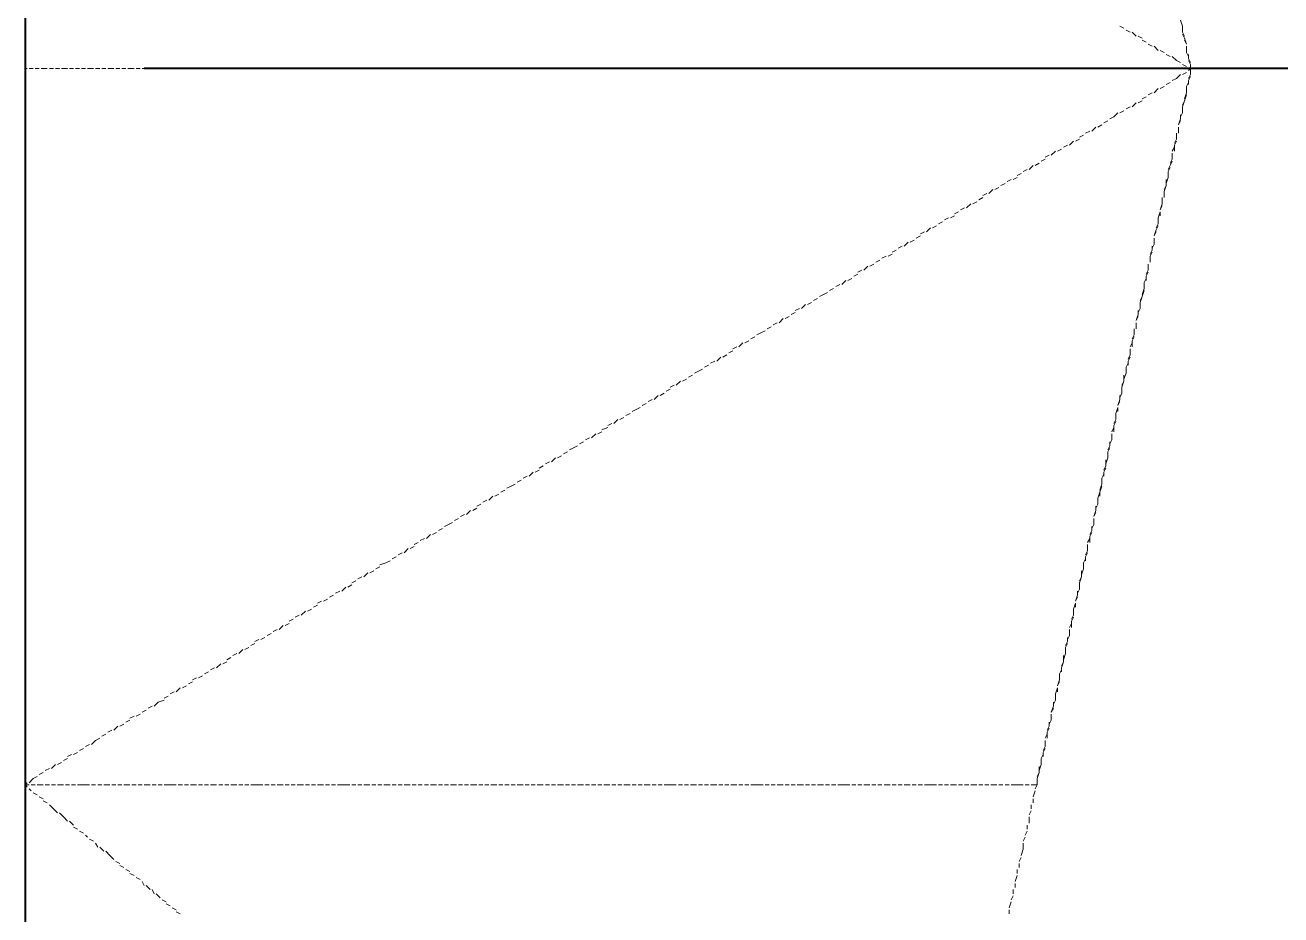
# Model space of a CAD drawing. Extents: x 8 to 21351, y 0 to 420.
# Drawn here: x 15692.59 to 15705.78, y 345.11 to 354.45 of the extents above; entities that cross this region are included whole.
import ezdxf

# ---------------------------------------------------------------- set-up
doc = ezdxf.new("R2010")
doc.units = 0

msp = doc.modelspace()

# ---------------------------------------------------------------- linework, layer by layer
at = {"color": 7, "lineweight": 40}
for p, q in [((15692.594, 397.743), (15692.594, 310.219)), ((15721.338, 353.991), (15693.842, 353.991))]:
    msp.add_line(p, q, dxfattribs=at)
at = {"color": 7, "lineweight": 25}
msp.add_line((15692.594, 357.568), (15692.594, 337.566), dxfattribs=at)
at = {"color": 7, "lineweight": 5}
for p, q in [((15704.743, 354.436), (15704.722, 354.499)), ((15692.594, 354.394), (15692.594, 354.436)), ((15692.594, 354.309), (15692.594, 354.372)), ((15704.087, 354.436), (15704.129, 354.415)), ((15704.151, 354.394), (15704.193, 354.372)), ((15704.214, 354.372), (15704.256, 354.33)), ((15704.743, 354.394), (15704.743, 354.436)), ((15704.743, 354.372), (15704.743, 354.415)), ((15704.764, 354.33), (15704.743, 354.372)), ((15692.594, 354.245), (15692.594, 354.288)), ((15704.278, 354.33), (15704.32, 354.309)), ((15704.32, 354.288), (15704.362, 354.267)), ((15704.383, 354.245), (15704.426, 354.224)), ((15704.764, 354.309), (15704.743, 354.351)), ((15704.786, 354.245), (15704.764, 354.309)), ((15704.786, 354.245), (15704.764, 354.288)), ((15692.594, 354.182), (15692.594, 354.224)), ((15692.594, 354.097), (15692.594, 354.161)), ((15704.447, 354.224), (15704.489, 354.182)), ((15704.51, 354.182), (15704.553, 354.161)), ((15704.574, 354.139), (15704.616, 354.118)), ((15704.637, 354.118), (15704.68, 354.076)), ((15704.786, 354.161), (15704.786, 354.224)), ((15704.786, 354.182), (15704.786, 354.224)), ((15704.807, 354.118), (15704.786, 354.161)), ((15704.807, 354.097), (15704.807, 354.139)), ((15692.594, 354.034), (15692.594, 354.097)), ((15692.594, 353.991), (15692.594, 354.012)), ((15692.615, 353.991), (15692.594, 353.991)), ((15692.594, 353.991), (15692.594, 353.949)), ((15692.678, 353.991), (15692.636, 353.991)), ((15692.742, 353.991), (15692.699, 353.991)), ((15692.826, 353.991), (15692.763, 353.991)), ((15692.89, 353.991), (15692.848, 353.991)), ((15692.953, 353.991), (15692.911, 353.991)), ((15693.038, 353.991), (15692.975, 353.991)), ((15693.102, 353.991), (15693.059, 353.991)), ((15693.165, 353.991), (15693.123, 353.991)), ((15693.229, 353.991), (15693.186, 353.991)), ((15693.313, 353.991), (15693.25, 353.991)), ((15693.377, 353.991), (15693.334, 353.991)), ((15693.44, 353.991), (15693.398, 353.991)), ((15693.525, 353.991), (15693.461, 353.991)), ((15693.588, 353.991), (15693.546, 353.991)), ((15693.652, 353.991), (15693.61, 353.991)), ((15693.737, 353.991), (15693.673, 353.991)), ((15693.8, 353.991), (15693.758, 353.991)), ((15693.864, 353.991), (15693.821, 353.991)), ((15693.948, 353.991), (15693.885, 353.991)), ((15694.012, 353.991), (15693.948, 353.991)), ((15694.075, 353.991), (15694.033, 353.991)), ((15694.139, 353.991), (15694.096, 353.991)), ((15694.223, 353.991), (15694.16, 353.991)), ((15694.287, 353.991), (15694.245, 353.991)), ((15694.35, 353.991), (15694.308, 353.991)), ((15694.435, 353.991), (15694.372, 353.991)), ((15694.499, 353.991), (15694.456, 353.991)), ((15694.562, 353.991), (15694.52, 353.991)), ((15694.647, 353.991), (15694.583, 353.991)), ((15694.71, 353.991), (15694.668, 353.991)), ((15694.774, 353.991), (15694.731, 353.991)), ((15694.858, 353.991), (15694.795, 353.991)), ((15694.922, 353.991), (15694.858, 353.991)), ((15694.985, 353.991), (15694.943, 353.991)), ((15695.049, 353.991), (15695.007, 353.991)), ((15695.134, 353.991), (15695.07, 353.991)), ((15695.197, 353.991), (15695.155, 353.991)), ((15695.261, 353.991), (15695.218, 353.991)), ((15695.345, 353.991), (15695.282, 353.991)), ((15695.409, 353.991), (15695.366, 353.991)), ((15695.472, 353.991), (15695.43, 353.991)), ((15695.557, 353.991), (15695.493, 353.991)), ((15695.62, 353.991), (15695.578, 353.991)), ((15695.684, 353.991), (15695.642, 353.991)), ((15695.769, 353.991), (15695.705, 353.991)), ((15695.832, 353.991), (15695.769, 353.991)), ((15695.896, 353.991), (15695.853, 353.991)), ((15695.959, 353.991), (15695.917, 353.991)), ((15696.044, 353.991), (15695.98, 353.991)), ((15696.107, 353.991), (15696.065, 353.991)), ((15696.171, 353.991), (15696.128, 353.991)), ((15696.255, 353.991), (15696.192, 353.991)), ((15696.319, 353.991), (15696.277, 353.991)), ((15696.382, 353.991), (15696.34, 353.991)), ((15696.467, 353.991), (15696.404, 353.991)), ((15696.531, 353.991), (15696.488, 353.991)), ((15696.594, 353.991), (15696.552, 353.991)), ((15696.679, 353.991), (15696.615, 353.991)), ((15696.742, 353.991), (15696.679, 353.991)), ((15696.806, 353.991), (15696.763, 353.991)), ((15696.869, 353.991), (15696.827, 353.991)), ((15696.954, 353.991), (15696.89, 353.991)), ((15697.017, 353.991), (15696.975, 353.991)), ((15697.081, 353.991), (15697.039, 353.991)), ((15697.166, 353.991), (15697.102, 353.991)), ((15697.229, 353.991), (15697.187, 353.991)), ((15697.293, 353.991), (15697.25, 353.991)), ((15697.377, 353.991), (15697.314, 353.991)), ((15697.441, 353.991), (15697.398, 353.991)), ((15697.504, 353.991), (15697.462, 353.991)), ((15697.589, 353.991), (15697.525, 353.991)), ((15697.652, 353.991), (15697.589, 353.991)), ((15697.716, 353.991), (15697.674, 353.991)), ((15697.779, 353.991), (15697.737, 353.991)), ((15697.864, 353.991), (15697.801, 353.991)), ((15697.928, 353.991), (15697.885, 353.991)), ((15697.991, 353.991), (15697.949, 353.991)), ((15698.076, 353.991), (15698.012, 353.991)), ((15698.139, 353.991), (15698.097, 353.991)), ((15698.203, 353.991), (15698.16, 353.991)), ((15698.287, 353.991), (15698.224, 353.991)), ((15698.351, 353.991), (15698.309, 353.991)), ((15698.414, 353.991), (15698.372, 353.991)), ((15698.499, 353.991), (15698.436, 353.991)), ((15698.563, 353.991), (15698.499, 353.991)), ((15698.626, 353.991), (15698.584, 353.991)), ((15698.69, 353.991), (15698.647, 353.991)), ((15698.774, 353.991), (15698.711, 353.991)), ((15698.838, 353.991), (15698.795, 353.991)), ((15698.901, 353.991), (15698.859, 353.991)), ((15698.986, 353.991), (15698.922, 353.991)), ((15699.049, 353.991), (15699.007, 353.991)), ((15699.113, 353.991), (15699.071, 353.991)), ((15699.198, 353.991), (15699.134, 353.991)), ((15699.261, 353.991), (15699.219, 353.991)), ((15699.325, 353.991), (15699.282, 353.991)), ((15699.409, 353.991), (15699.346, 353.991)), ((15699.473, 353.991), (15699.409, 353.991)), ((15699.536, 353.991), (15699.494, 353.991)), ((15699.6, 353.991), (15699.557, 353.991)), ((15699.684, 353.991), (15699.621, 353.991)), ((15699.748, 353.991), (15699.706, 353.991)), ((15699.811, 353.991), (15699.769, 353.991)), ((15699.896, 353.991), (15699.833, 353.991)), ((15699.96, 353.991), (15699.917, 353.991)), ((15700.023, 353.991), (15699.981, 353.991)), ((15700.108, 353.991), (15700.044, 353.991)), ((15700.171, 353.991), (15700.129, 353.991)), ((15700.235, 353.991), (15700.192, 353.991)), ((15700.298, 353.991), (15700.256, 353.991)), ((15700.383, 353.991), (15700.319, 353.991)), ((15700.446, 353.991), (15700.404, 353.991)), ((15700.51, 353.991), (15700.468, 353.991)), ((15700.595, 353.991), (15700.531, 353.991)), ((15700.658, 353.991), (15700.616, 353.991)), ((15700.722, 353.991), (15700.679, 353.991)), ((15700.806, 353.991), (15700.743, 353.991)), ((15700.87, 353.991), (15700.827, 353.991)), ((15700.933, 353.991), (15700.891, 353.991)), ((15701.018, 353.991), (15700.954, 353.991)), ((15701.081, 353.991), (15701.039, 353.991)), ((15701.145, 353.991), (15701.103, 353.991)), ((15701.208, 353.991), (15701.166, 353.991)), ((15701.293, 353.991), (15701.23, 353.991)), ((15701.357, 353.991), (15701.314, 353.991)), ((15701.42, 353.991), (15701.378, 353.991)), ((15701.505, 353.991), (15701.441, 353.991)), ((15701.568, 353.991), (15701.526, 353.991)), ((15701.632, 353.991), (15701.589, 353.991)), ((15701.716, 353.991), (15701.653, 353.991)), ((15701.78, 353.991), (15701.738, 353.991)), ((15701.843, 353.991), (15701.801, 353.991)), ((15701.928, 353.991), (15701.865, 353.991)), ((15701.992, 353.991), (15701.949, 353.991)), ((15702.055, 353.991), (15702.013, 353.991)), ((15702.119, 353.991), (15702.076, 353.991)), ((15702.203, 353.991), (15702.14, 353.991)), ((15702.267, 353.991), (15702.224, 353.991)), ((15702.33, 353.991), (15702.288, 353.991)), ((15702.415, 353.991), (15702.351, 353.991)), ((15702.478, 353.991), (15702.436, 353.991)), ((15702.542, 353.991), (15702.5, 353.991)), ((15702.627, 353.991), (15702.563, 353.991)), ((15702.69, 353.991), (15702.648, 353.991)), ((15702.754, 353.991), (15702.711, 353.991)), ((15702.838, 353.991), (15702.775, 353.991)), ((15702.902, 353.991), (15702.838, 353.991)), ((15702.965, 353.991), (15702.923, 353.991)), ((15703.029, 353.991), (15702.986, 353.991)), ((15703.113, 353.991), (15703.05, 353.991)), ((15703.177, 353.991), (15703.135, 353.991)), ((15703.24, 353.991), (15703.198, 353.991)), ((15703.325, 353.991), (15703.262, 353.991)), ((15703.389, 353.991), (15703.346, 353.991)), ((15703.452, 353.991), (15703.41, 353.991)), ((15703.537, 353.991), (15703.473, 353.991)), ((15703.6, 353.991), (15703.558, 353.991)), ((15703.664, 353.991), (15703.621, 353.991)), ((15703.748, 353.991), (15703.685, 353.991)), ((15703.812, 353.991), (15703.748, 353.991)), ((15703.875, 353.991), (15703.833, 353.991)), ((15703.939, 353.991), (15703.897, 353.991)), ((15704.024, 353.991), (15703.96, 353.991)), ((15704.087, 353.991), (15704.045, 353.991)), ((15704.151, 353.991), (15704.108, 353.991)), ((15704.235, 353.991), (15704.172, 353.991)), ((15704.299, 353.991), (15704.256, 353.991)), ((15704.362, 353.991), (15704.32, 353.991)), ((15704.447, 353.991), (15704.383, 353.991)), ((15704.51, 353.991), (15704.468, 353.991)), ((15704.574, 353.991), (15704.532, 353.991)), ((15704.659, 353.991), (15704.595, 353.991)), ((15704.722, 353.991), (15704.659, 353.991)), ((15704.68, 354.076), (15704.722, 354.055)), ((15704.743, 354.034), (15704.786, 354.012)), ((15704.786, 353.991), (15704.743, 353.991)), ((15704.828, 354.055), (15704.807, 354.097)), ((15704.828, 354.034), (15704.807, 354.076)), ((15704.807, 353.97), (15704.828, 353.991)), ((15704.807, 353.991), (15704.828, 353.991)), ((15704.828, 353.991), (15704.807, 353.991)), ((15704.828, 353.991), (15704.828, 354.034)), ((15704.828, 353.991), (15704.828, 354.012)), ((15704.828, 353.928), (15704.828, 353.991)), ((15704.828, 353.991), (15704.828, 353.949)), ((15692.594, 353.928), (15692.594, 353.885)), ((15692.594, 353.864), (15692.594, 353.801)), ((15704.574, 353.822), (15704.616, 353.843)), ((15704.637, 353.864), (15704.68, 353.885)), ((15704.68, 353.885), (15704.722, 353.928)), ((15704.743, 353.928), (15704.786, 353.949)), ((15704.786, 353.801), (15704.807, 353.843)), ((15704.807, 353.885), (15704.828, 353.928)), ((15704.807, 353.864), (15704.828, 353.907)), ((15704.807, 353.864), (15704.807, 353.822)), ((15692.594, 353.78), (15692.594, 353.737)), ((15692.594, 353.716), (15692.594, 353.674)), ((15704.383, 353.716), (15704.426, 353.737)), ((15704.447, 353.737), (15704.489, 353.78)), ((15704.51, 353.78), (15704.553, 353.801)), ((15704.786, 353.737), (15704.764, 353.674)), ((15704.764, 353.653), (15704.786, 353.716)), ((15704.786, 353.801), (15704.786, 353.737)), ((15704.786, 353.737), (15704.786, 353.78)), ((15692.594, 353.653), (15692.594, 353.589)), ((15704.151, 353.568), (15704.193, 353.589)), ((15704.214, 353.589), (15704.256, 353.632)), ((15704.278, 353.632), (15704.32, 353.653)), ((15704.32, 353.674), (15704.362, 353.695)), ((15704.743, 353.589), (15704.764, 353.653)), ((15704.764, 353.653), (15704.743, 353.61)), ((15704.743, 353.589), (15704.743, 353.547)), ((15692.594, 353.568), (15692.594, 353.526)), ((15692.594, 353.505), (15692.594, 353.462)), ((15703.981, 353.462), (15704.024, 353.483)), ((15704.024, 353.483), (15704.066, 353.526)), ((15704.087, 353.526), (15704.129, 353.547)), ((15704.722, 353.462), (15704.701, 353.399)), ((15704.743, 353.526), (15704.722, 353.483)), ((15704.722, 353.462), (15704.722, 353.505)), ((15704.743, 353.526), (15704.743, 353.568)), ((15692.594, 353.441), (15692.594, 353.377)), ((15692.594, 353.356), (15692.594, 353.314)), ((15703.727, 353.314), (15703.77, 353.335)), ((15703.791, 353.335), (15703.833, 353.377)), ((15703.854, 353.377), (15703.897, 353.399)), ((15703.918, 353.42), (15703.96, 353.441)), ((15704.68, 353.314), (15704.68, 353.272)), ((15704.701, 353.399), (15704.722, 353.441)), ((15704.701, 353.314), (15704.701, 353.377)), ((15704.701, 353.377), (15704.701, 353.335)), ((15692.594, 353.293), (15692.594, 353.25)), ((15692.594, 353.229), (15692.594, 353.187)), ((15703.494, 353.166), (15703.537, 353.187)), ((15703.558, 353.187), (15703.6, 353.229)), ((15703.621, 353.229), (15703.664, 353.25)), ((15703.664, 353.272), (15703.706, 353.293)), ((15704.68, 353.25), (15704.659, 353.208)), ((15704.659, 353.187), (15704.68, 353.229)), ((15704.659, 353.187), (15704.659, 353.123)), ((15704.68, 353.25), (15704.68, 353.293)), ((15692.594, 353.166), (15692.594, 353.102)), ((15692.594, 353.081), (15692.594, 353.039)), ((15703.304, 353.06), (15703.346, 353.081)), ((15703.367, 353.081), (15703.41, 353.123)), ((15703.431, 353.123), (15703.473, 353.145)), ((15704.637, 353.123), (15704.659, 353.166)), ((15704.637, 353.039), (15704.637, 353.102)), ((15704.637, 353.102), (15704.637, 353.06)), ((15692.594, 353.018), (15692.594, 352.975)), ((15692.594, 352.954), (15692.594, 352.891)), ((15703.071, 352.912), (15703.113, 352.933)), ((15703.135, 352.933), (15703.177, 352.975)), ((15703.198, 352.975), (15703.24, 352.997)), ((15703.262, 353.018), (15703.304, 353.039)), ((15704.616, 352.975), (15704.595, 352.933)), ((15704.595, 352.912), (15704.616, 352.954)), ((15704.637, 353.039), (15704.616, 352.997)), ((15704.616, 352.975), (15704.637, 353.018)), ((15692.594, 352.87), (15692.594, 352.827)), ((15692.594, 352.806), (15692.594, 352.764)), ((15702.838, 352.764), (15702.881, 352.785)), ((15702.902, 352.806), (15702.944, 352.827)), ((15702.965, 352.827), (15703.008, 352.848)), ((15703.008, 352.87), (15703.05, 352.891)), ((15704.595, 352.848), (15704.574, 352.785)), ((15704.574, 352.764), (15704.574, 352.827)), ((15704.595, 352.912), (15704.595, 352.848)), ((15704.595, 352.848), (15704.595, 352.891)), ((15692.594, 352.742), (15692.594, 352.679)), ((15692.594, 352.658), (15692.594, 352.615)), ((15702.648, 352.658), (15702.69, 352.679)), ((15702.711, 352.679), (15702.754, 352.721)), ((15702.775, 352.721), (15702.817, 352.742)), ((15704.553, 352.7), (15704.574, 352.764)), ((15704.574, 352.764), (15704.553, 352.721)), ((15704.553, 352.7), (15704.553, 352.658)), ((15704.553, 352.637), (15704.553, 352.679)), ((15692.594, 352.594), (15692.594, 352.552)), ((15692.594, 352.531), (15692.594, 352.467)), ((15702.415, 352.51), (15702.457, 352.531)), ((15702.478, 352.531), (15702.521, 352.573)), ((15702.542, 352.573), (15702.584, 352.594)), ((15702.605, 352.615), (15702.648, 352.637)), ((15704.532, 352.573), (15704.51, 352.51)), ((15704.51, 352.51), (15704.532, 352.552)), ((15704.532, 352.637), (15704.532, 352.594)), ((15704.532, 352.573), (15704.532, 352.615)), ((15692.594, 352.446), (15692.594, 352.404)), ((15702.246, 352.404), (15702.288, 352.425)), ((15702.309, 352.425), (15702.351, 352.446)), ((15702.351, 352.467), (15702.394, 352.488)), ((15704.489, 352.425), (15704.51, 352.488)), ((15704.489, 352.425), (15704.489, 352.383)), ((15704.489, 352.361), (15704.489, 352.404)), ((15704.51, 352.488), (15704.51, 352.446)), ((15692.594, 352.383), (15692.594, 352.34)), ((15692.594, 352.319), (15692.594, 352.277)), ((15701.992, 352.256), (15702.034, 352.277)), ((15702.055, 352.277), (15702.097, 352.319)), ((15702.119, 352.319), (15702.161, 352.34)), ((15702.182, 352.361), (15702.224, 352.383)), ((15704.468, 352.298), (15704.447, 352.235)), ((15704.447, 352.235), (15704.468, 352.277)), ((15704.489, 352.361), (15704.468, 352.319)), ((15704.468, 352.298), (15704.489, 352.34)), ((15692.594, 352.256), (15692.594, 352.192)), ((15692.594, 352.171), (15692.594, 352.129)), ((15701.759, 352.108), (15701.801, 352.129)), ((15701.822, 352.129), (15701.865, 352.171)), ((15701.886, 352.171), (15701.928, 352.192)), ((15701.949, 352.213), (15701.992, 352.235)), ((15704.447, 352.15), (15704.426, 352.108)), ((15704.426, 352.086), (15704.426, 352.129)), ((15704.447, 352.15), (15704.447, 352.213)), ((15704.447, 352.213), (15704.447, 352.171)), ((15692.594, 352.108), (15692.594, 352.065)), ((15692.594, 352.044), (15692.594, 351.98)), ((15701.589, 352.002), (15701.632, 352.023)), ((15701.653, 352.023), (15701.695, 352.044)), ((15701.695, 352.065), (15701.738, 352.086)), ((15704.426, 352.086), (15704.405, 352.044)), ((15704.405, 352.023), (15704.426, 352.065)), ((15704.405, 352.023), (15704.405, 351.959)), ((15704.405, 351.959), (15704.405, 352.002)), ((15692.594, 351.959), (15692.594, 351.917)), ((15692.594, 351.896), (15692.594, 351.853)), ((15701.335, 351.853), (15701.378, 351.875)), ((15701.399, 351.875), (15701.441, 351.917)), ((15701.462, 351.917), (15701.505, 351.938)), ((15701.526, 351.959), (15701.568, 351.98)), ((15704.383, 351.875), (15704.362, 351.832)), ((15704.383, 351.875), (15704.383, 351.938)), ((15704.383, 351.938), (15704.383, 351.896)), ((15692.594, 351.832), (15692.594, 351.769)), ((15692.594, 351.748), (15692.594, 351.705)), ((15701.166, 351.726), (15701.208, 351.769)), ((15701.23, 351.769), (15701.272, 351.79)), ((15701.293, 351.811), (15701.335, 351.832)), ((15704.341, 351.748), (15704.362, 351.79)), ((15704.341, 351.748), (15704.341, 351.684)), ((15704.362, 351.811), (15704.383, 351.853)), ((15704.362, 351.811), (15704.362, 351.769)), ((15692.594, 351.684), (15692.594, 351.642)), ((15692.594, 351.621), (15692.594, 351.557)), ((15700.933, 351.599), (15700.976, 351.621)), ((15700.976, 351.621), (15701.018, 351.642)), ((15701.039, 351.663), (15701.081, 351.684)), ((15701.103, 351.705), (15701.145, 351.726)), ((15704.299, 351.536), (15704.32, 351.599)), ((15704.32, 351.599), (15704.299, 351.557)), ((15704.341, 351.684), (15704.32, 351.621)), ((15704.32, 351.599), (15704.341, 351.663)), ((15704.341, 351.684), (15704.341, 351.726)), ((15692.594, 351.536), (15692.594, 351.494)), ((15692.594, 351.473), (15692.594, 351.43)), ((15700.679, 351.451), (15700.722, 351.473)), ((15700.743, 351.473), (15700.785, 351.515)), ((15700.806, 351.515), (15700.849, 351.536)), ((15700.87, 351.557), (15700.912, 351.578)), ((15704.299, 351.473), (15704.278, 351.43)), ((15704.299, 351.536), (15704.299, 351.494)), ((15704.299, 351.473), (15704.299, 351.515)), ((15692.594, 351.409), (15692.594, 351.367)), ((15692.594, 351.346), (15692.594, 351.282)), ((15700.51, 351.324), (15700.552, 351.367)), ((15700.573, 351.367), (15700.616, 351.388)), ((15700.637, 351.409), (15700.679, 351.43)), ((15704.278, 351.409), (15704.256, 351.346)), ((15704.256, 351.346), (15704.278, 351.388)), ((15704.278, 351.409), (15704.278, 351.451)), ((15692.594, 351.261), (15692.594, 351.218)), ((15700.277, 351.197), (15700.319, 351.218)), ((15700.319, 351.218), (15700.362, 351.24)), ((15700.383, 351.261), (15700.425, 351.282)), ((15700.446, 351.303), (15700.489, 351.324)), ((15704.235, 351.261), (15704.235, 351.218)), ((15704.235, 351.197), (15704.235, 351.24)), ((15704.256, 351.261), (15704.256, 351.324)), ((15704.256, 351.324), (15704.256, 351.282)), ((15692.594, 351.197), (15692.594, 351.155)), ((15692.594, 351.134), (15692.594, 351.07)), ((15700.023, 351.049), (15700.065, 351.07)), ((15700.087, 351.07), (15700.129, 351.113)), ((15700.15, 351.113), (15700.192, 351.134)), ((15700.214, 351.155), (15700.256, 351.176)), ((15704.193, 351.07), (15704.214, 351.113)), ((15704.235, 351.197), (15704.214, 351.155)), ((15704.214, 351.134), (15704.235, 351.176)), ((15704.214, 351.134), (15704.214, 351.07)), ((15692.594, 351.049), (15692.594, 351.007)), ((15692.594, 350.986), (15692.594, 350.943)), ((15699.854, 350.922), (15699.896, 350.964)), ((15699.917, 350.964), (15699.96, 350.986)), ((15699.981, 351.007), (15700.023, 351.028)), ((15704.193, 350.986), (15704.172, 350.943)), ((15704.172, 350.922), (15704.193, 350.964)), ((15704.193, 350.986), (15704.193, 351.049)), ((15704.193, 351.049), (15704.193, 351.007)), ((15692.594, 350.922), (15692.594, 350.859)), ((15692.594, 350.837), (15692.594, 350.795)), ((15699.621, 350.795), (15699.663, 350.816)), ((15699.663, 350.816), (15699.706, 350.837)), ((15699.727, 350.859), (15699.769, 350.88)), ((15699.79, 350.901), (15699.833, 350.922)), ((15704.151, 350.859), (15704.172, 350.901)), ((15704.151, 350.859), (15704.151, 350.795)), ((15704.151, 350.795), (15704.151, 350.837)), ((15704.172, 350.922), (15704.172, 350.88)), ((15692.594, 350.774), (15692.594, 350.732)), ((15692.594, 350.711), (15692.594, 350.647)), ((15699.43, 350.668), (15699.473, 350.711)), ((15699.494, 350.711), (15699.536, 350.732)), ((15699.557, 350.753), (15699.6, 350.774)), ((15704.108, 350.647), (15704.129, 350.711)), ((15704.129, 350.711), (15704.108, 350.668)), ((15704.151, 350.795), (15704.129, 350.732)), ((15704.129, 350.711), (15704.129, 350.774)), ((15692.594, 350.626), (15692.594, 350.584)), ((15692.594, 350.562), (15692.594, 350.52)), ((15699.198, 350.52), (15699.24, 350.562)), ((15699.261, 350.562), (15699.303, 350.584)), ((15699.325, 350.605), (15699.367, 350.626)), ((15699.367, 350.647), (15699.409, 350.668)), ((15704.108, 350.584), (15704.087, 350.541)), ((15704.087, 350.52), (15704.087, 350.562)), ((15704.108, 350.647), (15704.108, 350.605)), ((15704.108, 350.584), (15704.108, 350.626)), ((15692.594, 350.499), (15692.594, 350.456)), ((15692.594, 350.435), (15692.594, 350.372)), ((15698.965, 350.393), (15699.007, 350.414)), ((15699.007, 350.414), (15699.049, 350.435)), ((15699.071, 350.456), (15699.113, 350.478)), ((15699.134, 350.499), (15699.176, 350.52)), ((15704.045, 350.372), (15704.066, 350.435)), ((15704.087, 350.52), (15704.066, 350.456)), ((15704.066, 350.456), (15704.087, 350.499)), ((15704.066, 350.435), (15704.066, 350.393)), ((15692.594, 350.351), (15692.594, 350.308)), ((15692.594, 350.287), (15692.594, 350.245)), ((15698.774, 350.266), (15698.817, 350.308)), ((15698.838, 350.308), (15698.88, 350.329)), ((15698.901, 350.351), (15698.944, 350.372)), ((15704.045, 350.308), (15704.024, 350.266)), ((15704.024, 350.245), (15704.045, 350.287)), ((15704.045, 350.372), (15704.045, 350.329)), ((15704.045, 350.308), (15704.045, 350.351)), ((15692.594, 350.224), (15692.594, 350.16)), ((15698.541, 350.118), (15698.584, 350.16)), ((15698.605, 350.16), (15698.647, 350.181)), ((15698.647, 350.202), (15698.711, 350.224)), ((15698.711, 350.245), (15698.753, 350.266)), ((15704.002, 350.181), (15704.024, 350.224)), ((15704.002, 350.097), (15704.002, 350.16)), ((15704.002, 350.16), (15704.002, 350.118)), ((15704.024, 350.245), (15704.024, 350.181)), ((15692.594, 350.139), (15692.594, 350.097)), ((15692.594, 350.075), (15692.594, 350.033)), ((15698.351, 350.012), (15698.393, 350.033)), ((15698.414, 350.054), (15698.457, 350.075)), ((15698.478, 350.097), (15698.52, 350.118)), ((15703.981, 350.033), (15703.96, 349.991)), ((15704.002, 350.097), (15703.981, 350.054)), ((15703.981, 350.033), (15703.981, 350.075)), ((15692.594, 350.012), (15692.594, 349.949)), ((15692.594, 349.927), (15692.594, 349.885)), ((15698.118, 349.864), (15698.16, 349.906)), ((15698.182, 349.906), (15698.224, 349.927)), ((15698.245, 349.949), (15698.287, 349.97)), ((15698.309, 349.991), (15698.351, 350.012)), ((15703.96, 349.906), (15703.939, 349.843)), ((15703.939, 349.822), (15703.939, 349.885)), ((15703.96, 349.97), (15703.981, 350.012)), ((15703.96, 349.97), (15703.96, 349.906)), ((15703.96, 349.906), (15703.96, 349.949)), ((15692.594, 349.864), (15692.594, 349.822)), ((15692.594, 349.8), (15692.594, 349.737)), ((15697.885, 349.716), (15697.928, 349.758)), ((15697.949, 349.758), (15697.991, 349.779)), ((15697.991, 349.8), (15698.033, 349.822)), ((15698.055, 349.843), (15698.097, 349.864)), ((15703.939, 349.822), (15703.918, 349.779)), ((15703.918, 349.758), (15703.939, 349.8)), ((15703.918, 349.758), (15703.918, 349.716)), ((15692.594, 349.716), (15692.594, 349.673)), ((15692.594, 349.652), (15692.594, 349.61)), ((15697.695, 349.61), (15697.737, 349.631)), ((15697.758, 349.652), (15697.801, 349.673)), ((15697.822, 349.694), (15697.864, 349.716)), ((15703.897, 349.631), (15703.875, 349.567)), ((15703.897, 349.694), (15703.918, 349.737)), ((15703.897, 349.694), (15703.897, 349.631)), ((15703.897, 349.631), (15703.897, 349.673)), ((15692.594, 349.589), (15692.594, 349.546)), ((15692.594, 349.525), (15692.594, 349.462)), ((15697.462, 349.462), (15697.504, 349.504)), ((15697.525, 349.504), (15697.568, 349.525)), ((15697.589, 349.546), (15697.631, 349.567)), ((15697.652, 349.589), (15697.695, 349.61)), ((15703.854, 349.483), (15703.875, 349.546)), ((15703.875, 349.546), (15703.897, 349.61)), ((15703.875, 349.546), (15703.875, 349.504)), ((15692.594, 349.44), (15692.594, 349.398)), ((15692.594, 349.377), (15692.594, 349.335)), ((15697.229, 349.313), (15697.271, 349.356)), ((15697.293, 349.356), (15697.335, 349.377)), ((15697.335, 349.398), (15697.377, 349.419)), ((15697.398, 349.44), (15697.441, 349.462)), ((15703.833, 349.356), (15703.812, 349.292)), ((15703.854, 349.419), (15703.833, 349.377)), ((15703.833, 349.356), (15703.833, 349.398)), ((15703.854, 349.483), (15703.854, 349.44)), ((15703.854, 349.419), (15703.854, 349.462)), ((15692.594, 349.313), (15692.594, 349.25)), ((15692.594, 349.229), (15692.594, 349.187)), ((15697.039, 349.208), (15697.081, 349.229)), ((15697.102, 349.25), (15697.144, 349.271)), ((15697.166, 349.292), (15697.208, 349.313)), ((15703.812, 349.292), (15703.833, 349.335)), ((15703.812, 349.208), (15703.812, 349.271)), ((15703.812, 349.271), (15703.812, 349.229)), ((15692.594, 349.165), (15692.594, 349.123)), ((15692.594, 349.102), (15692.594, 349.038)), ((15696.806, 349.06), (15696.848, 349.102)), ((15696.869, 349.102), (15696.912, 349.123)), ((15696.933, 349.144), (15696.975, 349.165)), ((15696.996, 349.187), (15697.039, 349.208)), ((15703.791, 349.144), (15703.77, 349.102)), ((15703.77, 349.081), (15703.791, 349.123)), ((15703.812, 349.208), (15703.791, 349.165)), ((15703.791, 349.144), (15703.791, 349.187)), ((15692.594, 349.017), (15692.594, 348.975)), ((15696.636, 348.954), (15696.679, 348.975)), ((15696.679, 348.996), (15696.721, 349.017)), ((15696.742, 349.038), (15696.785, 349.06)), ((15703.748, 349.017), (15703.77, 349.06)), ((15703.748, 348.932), (15703.748, 348.996)), ((15703.748, 348.996), (15703.748, 348.954)), ((15703.77, 349.081), (15703.77, 349.017)), ((15692.594, 348.954), (15692.594, 348.911)), ((15692.594, 348.89), (15692.594, 348.827)), ((15696.446, 348.848), (15696.488, 348.869)), ((15696.509, 348.89), (15696.552, 348.911)), ((15696.573, 348.911), (15696.615, 348.954)), ((15703.706, 348.805), (15703.727, 348.848)), ((15703.748, 348.932), (15703.727, 348.89)), ((15703.727, 348.869), (15703.748, 348.911)), ((15703.727, 348.869), (15703.727, 348.827)), ((15692.594, 348.805), (15692.594, 348.763)), ((15692.594, 348.742), (15692.594, 348.7)), ((15696.15, 348.657), (15696.192, 348.7)), ((15696.213, 348.7), (15696.255, 348.721)), ((15696.277, 348.742), (15696.319, 348.763)), ((15696.319, 348.784), (15696.382, 348.805)), ((15696.382, 348.805), (15696.425, 348.827)), ((15703.706, 348.742), (15703.685, 348.678)), ((15703.685, 348.657), (15703.685, 348.721)), ((15703.706, 348.805), (15703.706, 348.742)), ((15703.706, 348.742), (15703.706, 348.784)), ((15692.594, 348.678), (15692.594, 348.636)), ((15692.594, 348.615), (15692.594, 348.551)), ((15695.98, 348.551), (15696.023, 348.573)), ((15696.023, 348.594), (15696.065, 348.615)), ((15696.086, 348.636), (15696.128, 348.657)), ((15703.664, 348.594), (15703.685, 348.657)), ((15703.685, 348.657), (15703.664, 348.615)), ((15703.664, 348.594), (15703.664, 348.551)), ((15703.664, 348.53), (15703.664, 348.573)), ((15692.594, 348.53), (15692.594, 348.488)), ((15692.594, 348.467), (15692.594, 348.425)), ((15695.79, 348.446), (15695.832, 348.467)), ((15695.853, 348.488), (15695.896, 348.509)), ((15695.917, 348.509), (15695.959, 348.551)), ((15703.643, 348.467), (15703.621, 348.403)), ((15703.621, 348.403), (15703.643, 348.446)), ((15703.664, 348.53), (15703.643, 348.488)), ((15703.643, 348.467), (15703.643, 348.509)), ((15692.594, 348.403), (15692.594, 348.34)), ((15692.594, 348.319), (15692.594, 348.276)), ((15695.557, 348.298), (15695.599, 348.319)), ((15695.62, 348.34), (15695.663, 348.361)), ((15695.663, 348.382), (15695.705, 348.403)), ((15695.726, 348.403), (15695.769, 348.425)), ((15703.6, 348.319), (15703.621, 348.382)), ((15703.6, 348.319), (15703.6, 348.276)), ((15703.621, 348.382), (15703.621, 348.34)), ((15692.594, 348.255), (15692.594, 348.213)), ((15692.594, 348.192), (15692.594, 348.128)), ((15695.324, 348.149), (15695.366, 348.17)), ((15695.366, 348.192), (15695.409, 348.213)), ((15695.43, 348.234), (15695.472, 348.255)), ((15695.493, 348.255), (15695.536, 348.298)), ((15703.558, 348.128), (15703.579, 348.17)), ((15703.6, 348.255), (15703.579, 348.213)), ((15703.579, 348.192), (15703.6, 348.234)), ((15703.579, 348.192), (15703.579, 348.128)), ((15703.6, 348.255), (15703.6, 348.298)), ((15692.594, 348.107), (15692.594, 348.065)), ((15692.594, 348.043), (15692.594, 348.001)), ((15695.134, 348.043), (15695.176, 348.065)), ((15695.197, 348.086), (15695.239, 348.107)), ((15695.261, 348.107), (15695.303, 348.149)), ((15703.558, 348.043), (15703.537, 348.001)), ((15703.558, 348.043), (15703.558, 348.107)), ((15703.558, 348.107), (15703.558, 348.065)), ((15692.594, 347.98), (15692.594, 347.916)), ((15694.901, 347.895), (15694.943, 347.916)), ((15694.964, 347.938), (15695.007, 347.959)), ((15695.007, 347.98), (15695.049, 348.001)), ((15695.07, 348.001), (15695.112, 348.022)), ((15703.537, 347.98), (15703.516, 347.938)), ((15703.516, 347.916), (15703.537, 347.959)), ((15703.516, 347.916), (15703.516, 347.853)), ((15703.537, 347.98), (15703.537, 348.022)), ((15692.594, 347.895), (15692.594, 347.853)), ((15692.594, 347.832), (15692.594, 347.789)), ((15694.71, 347.789), (15694.753, 347.811)), ((15694.774, 347.832), (15694.816, 347.853)), ((15694.837, 347.853), (15694.88, 347.895)), ((15703.516, 347.853), (15703.494, 347.789)), ((15703.494, 347.768), (15703.494, 347.832)), ((15703.516, 347.853), (15703.516, 347.895)), ((15692.594, 347.768), (15692.594, 347.726)), ((15692.594, 347.705), (15692.594, 347.641)), ((15694.477, 347.641), (15694.52, 347.663)), ((15694.541, 347.684), (15694.583, 347.705)), ((15694.604, 347.705), (15694.647, 347.747)), ((15694.668, 347.747), (15694.71, 347.768)), ((15703.452, 347.641), (15703.473, 347.684)), ((15703.473, 347.705), (15703.494, 347.768)), ((15703.494, 347.768), (15703.473, 347.726)), ((15703.473, 347.705), (15703.473, 347.663)), ((15692.594, 347.62), (15692.594, 347.578)), ((15692.594, 347.557), (15692.594, 347.514)), ((15694.245, 347.493), (15694.287, 347.514)), ((15694.308, 347.536), (15694.35, 347.557)), ((15694.35, 347.578), (15694.393, 347.599)), ((15694.414, 347.599), (15694.456, 347.62)), ((15703.452, 347.578), (15703.431, 347.514)), ((15703.431, 347.514), (15703.452, 347.557)), ((15703.452, 347.641), (15703.452, 347.599)), ((15703.452, 347.578), (15703.452, 347.62)), ((15692.594, 347.493), (15692.594, 347.43)), ((15692.594, 347.408), (15692.594, 347.366)), ((15694.054, 347.387), (15694.096, 347.408)), ((15694.118, 347.43), (15694.16, 347.451)), ((15694.181, 347.451), (15694.223, 347.493)), ((15703.41, 347.43), (15703.431, 347.493)), ((15703.41, 347.43), (15703.41, 347.387)), ((15703.41, 347.366), (15703.41, 347.408)), ((15703.431, 347.493), (15703.431, 347.451)), ((15692.594, 347.345), (15692.594, 347.303)), ((15692.594, 347.281), (15692.594, 347.218)), ((15693.821, 347.239), (15693.864, 347.26)), ((15693.885, 347.281), (15693.927, 347.303)), ((15693.948, 347.303), (15693.991, 347.345)), ((15693.991, 347.345), (15694.054, 347.366)), ((15703.389, 347.303), (15703.367, 347.239)), ((15703.367, 347.239), (15703.389, 347.281)), ((15703.41, 347.366), (15703.389, 347.324)), ((15703.389, 347.303), (15703.389, 347.345)), ((15692.594, 347.197), (15692.594, 347.154)), ((15692.594, 347.133), (15692.594, 347.091)), ((15693.652, 347.133), (15693.694, 347.154)), ((15693.694, 347.176), (15693.737, 347.197)), ((15693.758, 347.197), (15693.8, 347.218)), ((15703.367, 347.154), (15703.346, 347.112)), ((15703.346, 347.091), (15703.346, 347.133)), ((15703.367, 347.154), (15703.367, 347.218)), ((15703.367, 347.218), (15703.367, 347.176)), ((15692.594, 347.07), (15692.594, 347.006)), ((15692.594, 346.985), (15692.594, 346.943)), ((15693.398, 346.985), (15693.44, 347.006)), ((15693.461, 347.027), (15693.504, 347.049)), ((15693.525, 347.049), (15693.567, 347.091)), ((15693.588, 347.091), (15693.631, 347.112)), ((15703.304, 346.964), (15703.325, 347.006)), ((15703.346, 347.091), (15703.325, 347.049)), ((15703.325, 347.027), (15703.346, 347.07)), ((15703.325, 347.027), (15703.325, 346.964)), ((15692.594, 346.922), (15692.594, 346.879)), ((15692.594, 346.858), (15692.594, 346.816)), ((15693.165, 346.837), (15693.207, 346.858)), ((15693.229, 346.879), (15693.271, 346.901)), ((15693.292, 346.901), (15693.334, 346.943)), ((15693.334, 346.943), (15693.377, 346.964)), ((15703.304, 346.879), (15703.283, 346.837)), ((15703.283, 346.816), (15703.304, 346.858)), ((15703.304, 346.879), (15703.304, 346.943)), ((15703.304, 346.943), (15703.304, 346.901)), ((15692.594, 346.795), (15692.594, 346.731)), ((15692.996, 346.731), (15693.038, 346.752)), ((15693.038, 346.774), (15693.08, 346.795)), ((15693.102, 346.795), (15693.144, 346.816)), ((15703.262, 346.752), (15703.283, 346.795)), ((15703.262, 346.752), (15703.262, 346.689)), ((15703.262, 346.689), (15703.262, 346.731)), ((15703.283, 346.816), (15703.283, 346.774)), ((15692.594, 346.71), (15692.594, 346.668)), ((15692.594, 346.646), (15692.594, 346.604)), ((15692.742, 346.583), (15692.784, 346.604)), ((15692.805, 346.625), (15692.848, 346.646)), ((15692.869, 346.646), (15692.911, 346.689)), ((15692.932, 346.689), (15692.975, 346.71)), ((15703.219, 346.541), (15703.24, 346.604)), ((15703.24, 346.604), (15703.219, 346.562)), ((15703.262, 346.689), (15703.24, 346.625)), ((15703.24, 346.604), (15703.24, 346.668)), ((15692.594, 346.583), (15692.594, 346.519)), ((15692.594, 346.477), (15692.615, 346.498)), ((15692.594, 346.498), (15692.594, 346.456)), ((15692.594, 346.477), (15692.636, 346.477)), ((15692.615, 346.456), (15692.594, 346.477)), ((15692.636, 346.498), (15692.678, 346.541)), ((15692.657, 346.477), (15692.699, 346.477)), ((15692.678, 346.541), (15692.721, 346.562)), ((15692.721, 346.477), (15692.784, 346.477)), ((15692.805, 346.477), (15692.848, 346.477)), ((15692.869, 346.477), (15692.911, 346.477)), ((15692.932, 346.477), (15692.996, 346.477)), ((15693.017, 346.477), (15693.059, 346.477)), ((15693.08, 346.477), (15693.123, 346.477)), ((15693.144, 346.477), (15693.207, 346.477)), ((15693.207, 346.477), (15693.271, 346.477)), ((15693.292, 346.477), (15693.334, 346.477)), ((15693.356, 346.477), (15693.398, 346.477)), ((15693.419, 346.477), (15693.483, 346.477)), ((15693.504, 346.477), (15693.546, 346.477)), ((15693.567, 346.477), (15693.61, 346.477)), ((15693.631, 346.477), (15693.694, 346.477)), ((15693.715, 346.477), (15693.758, 346.477)), ((15693.779, 346.477), (15693.821, 346.477)), ((15693.842, 346.477), (15693.906, 346.477)), ((15693.927, 346.477), (15693.969, 346.477)), ((15693.991, 346.477), (15694.033, 346.477)), ((15694.054, 346.477), (15694.118, 346.477)), ((15694.118, 346.477), (15694.181, 346.477)), ((15694.202, 346.477), (15694.245, 346.477)), ((15694.266, 346.477), (15694.308, 346.477)), ((15694.329, 346.477), (15694.393, 346.477)), ((15694.414, 346.477), (15694.456, 346.477)), ((15694.477, 346.477), (15694.52, 346.477)), ((15694.541, 346.477), (15694.604, 346.477)), ((15694.626, 346.477), (15694.668, 346.477)), ((15694.689, 346.477), (15694.731, 346.477)), ((15694.753, 346.477), (15694.816, 346.477)), ((15694.837, 346.477), (15694.88, 346.477)), ((15694.901, 346.477), (15694.943, 346.477)), ((15694.964, 346.477), (15695.028, 346.477)), ((15695.028, 346.477), (15695.091, 346.477)), ((15695.112, 346.477), (15695.155, 346.477)), ((15695.176, 346.477), (15695.218, 346.477)), ((15695.239, 346.477), (15695.303, 346.477)), ((15695.324, 346.477), (15695.366, 346.477)), ((15695.388, 346.477), (15695.43, 346.477)), ((15695.451, 346.477), (15695.515, 346.477)), ((15695.536, 346.477), (15695.578, 346.477)), ((15695.599, 346.477), (15695.642, 346.477)), ((15695.663, 346.477), (15695.726, 346.477)), ((15695.747, 346.477), (15695.79, 346.477)), ((15695.811, 346.477), (15695.853, 346.477)), ((15695.874, 346.477), (15695.938, 346.477)), ((15695.938, 346.477), (15696.001, 346.477)), ((15696.023, 346.477), (15696.065, 346.477)), ((15696.086, 346.477), (15696.128, 346.477)), ((15696.15, 346.477), (15696.213, 346.477)), ((15696.234, 346.477), (15696.277, 346.477)), ((15696.298, 346.477), (15696.34, 346.477)), ((15696.361, 346.477), (15696.425, 346.477)), ((15696.446, 346.477), (15696.488, 346.477)), ((15696.509, 346.477), (15696.552, 346.477)), ((15696.573, 346.477), (15696.636, 346.477)), ((15696.658, 346.477), (15696.7, 346.477)), ((15696.721, 346.477), (15696.763, 346.477)), ((15696.785, 346.477), (15696.827, 346.477)), ((15696.848, 346.477), (15696.912, 346.477)), ((15696.933, 346.477), (15696.975, 346.477)), ((15696.996, 346.477), (15697.039, 346.477)), ((15697.06, 346.477), (15697.123, 346.477)), ((15697.144, 346.477), (15697.187, 346.477)), ((15697.208, 346.477), (15697.25, 346.477)), ((15697.271, 346.477), (15697.335, 346.477)), ((15697.356, 346.477), (15697.398, 346.477)), ((15697.42, 346.477), (15697.462, 346.477)), ((15697.483, 346.477), (15697.547, 346.477)), ((15697.568, 346.477), (15697.61, 346.477)), ((15697.631, 346.477), (15697.674, 346.477)), ((15697.695, 346.477), (15697.737, 346.477)), ((15697.758, 346.477), (15697.822, 346.477)), ((15697.843, 346.477), (15697.885, 346.477)), ((15697.906, 346.477), (15697.949, 346.477)), ((15697.97, 346.477), (15698.033, 346.477)), ((15698.055, 346.477), (15698.097, 346.477)), ((15698.118, 346.477), (15698.16, 346.477)), ((15698.182, 346.477), (15698.245, 346.477)), ((15698.266, 346.477), (15698.309, 346.477)), ((15698.33, 346.477), (15698.372, 346.477)), ((15698.393, 346.477), (15698.457, 346.477)), ((15698.478, 346.477), (15698.52, 346.477)), ((15698.541, 346.477), (15698.584, 346.477)), ((15698.605, 346.477), (15698.647, 346.477)), ((15698.668, 346.477), (15698.732, 346.477)), ((15698.753, 346.477), (15698.795, 346.477)), ((15698.817, 346.477), (15698.859, 346.477)), ((15698.88, 346.477), (15698.944, 346.477)), ((15698.965, 346.477), (15699.007, 346.477)), ((15699.028, 346.477), (15699.071, 346.477)), ((15699.092, 346.477), (15699.155, 346.477)), ((15699.176, 346.477), (15699.219, 346.477)), ((15699.24, 346.477), (15699.282, 346.477)), ((15699.303, 346.477), (15699.367, 346.477)), ((15699.367, 346.477), (15699.43, 346.477)), ((15699.452, 346.477), (15699.494, 346.477)), ((15699.515, 346.477), (15699.557, 346.477)), ((15699.579, 346.477), (15699.642, 346.477)), ((15699.663, 346.477), (15699.706, 346.477)), ((15699.727, 346.477), (15699.769, 346.477)), ((15699.79, 346.477), (15699.854, 346.477)), ((15699.875, 346.477), (15699.917, 346.477)), ((15699.938, 346.477), (15699.981, 346.477)), ((15700.002, 346.477), (15700.065, 346.477)), ((15700.087, 346.477), (15700.129, 346.477)), ((15700.15, 346.477), (15700.192, 346.477)), ((15700.214, 346.477), (15700.277, 346.477)), ((15700.277, 346.477), (15700.341, 346.477)), ((15700.362, 346.477), (15700.404, 346.477)), ((15700.425, 346.477), (15700.468, 346.477)), ((15700.489, 346.477), (15700.552, 346.477)), ((15700.573, 346.477), (15700.616, 346.477)), ((15700.637, 346.477), (15700.679, 346.477)), ((15700.7, 346.477), (15700.764, 346.477)), ((15700.785, 346.477), (15700.827, 346.477)), ((15700.849, 346.477), (15700.891, 346.477)), ((15700.912, 346.477), (15700.976, 346.477)), ((15700.997, 346.477), (15701.039, 346.477)), ((15701.06, 346.477), (15701.103, 346.477)), ((15701.124, 346.477), (15701.187, 346.477)), ((15701.187, 346.477), (15701.251, 346.477)), ((15701.272, 346.477), (15701.314, 346.477)), ((15701.335, 346.477), (15701.378, 346.477)), ((15701.399, 346.477), (15701.462, 346.477)), ((15701.484, 346.477), (15701.526, 346.477)), ((15701.547, 346.477), (15701.589, 346.477)), ((15701.611, 346.477), (15701.674, 346.477)), ((15701.695, 346.477), (15701.738, 346.477)), ((15701.759, 346.477), (15701.801, 346.477)), ((15701.822, 346.477), (15701.886, 346.477)), ((15701.907, 346.477), (15701.949, 346.477)), ((15701.97, 346.477), (15702.013, 346.477)), ((15702.034, 346.477), (15702.097, 346.477)), ((15702.097, 346.477), (15702.161, 346.477)), ((15702.182, 346.477), (15702.224, 346.477)), ((15702.246, 346.477), (15702.288, 346.477)), ((15702.309, 346.477), (15702.373, 346.477)), ((15702.394, 346.477), (15702.436, 346.477)), ((15702.457, 346.477), (15702.5, 346.477)), ((15702.521, 346.477), (15702.584, 346.477)), ((15702.605, 346.477), (15702.648, 346.477)), ((15702.669, 346.477), (15702.711, 346.477)), ((15702.732, 346.477), (15702.796, 346.477)), ((15702.817, 346.477), (15702.859, 346.477)), ((15702.881, 346.477), (15702.923, 346.477)), ((15702.944, 346.477), (15703.008, 346.477)), ((15703.008, 346.477), (15703.071, 346.477)), ((15703.092, 346.477), (15703.135, 346.477)), ((15703.156, 346.477), (15703.219, 346.477)), ((15703.219, 346.477), (15703.198, 346.435)), ((15703.219, 346.541), (15703.219, 346.498)), ((15703.219, 346.477), (15703.219, 346.519)), ((15692.594, 346.435), (15692.594, 346.392)), ((15692.594, 346.371), (15692.594, 346.308)), ((15692.657, 346.414), (15692.636, 346.435)), ((15692.721, 346.371), (15692.678, 346.392)), ((15692.784, 346.329), (15692.742, 346.35)), ((15703.198, 346.414), (15703.177, 346.35)), ((15703.177, 346.329), (15703.177, 346.287)), ((15692.594, 346.287), (15692.594, 346.244)), ((15692.594, 346.223), (15692.594, 346.181)), ((15692.826, 346.287), (15692.784, 346.308)), ((15692.89, 346.223), (15692.848, 346.265)), ((15692.932, 346.181), (15692.89, 346.223)), ((15703.156, 346.202), (15703.135, 346.16)), ((15703.156, 346.265), (15703.156, 346.223)), ((15692.594, 346.16), (15692.594, 346.096)), ((15692.594, 346.075), (15692.594, 346.033)), ((15692.996, 346.139), (15692.953, 346.181)), ((15693.038, 346.096), (15692.996, 346.139)), ((15693.102, 346.054), (15693.059, 346.096)), ((15703.135, 346.139), (15703.135, 346.075)), ((15692.594, 346.012), (15692.594, 345.969)), ((15692.594, 345.948), (15692.594, 345.906)), ((15693.144, 346.012), (15693.102, 346.033)), ((15693.207, 345.969), (15693.165, 345.99)), ((15693.25, 345.927), (15693.229, 345.948)), ((15703.113, 345.99), (15703.092, 345.948)), ((15703.113, 346.054), (15703.113, 346.012)), ((15692.594, 345.884), (15692.594, 345.821)), ((15692.594, 345.8), (15692.594, 345.757)), ((15693.313, 345.884), (15693.271, 345.906)), ((15693.356, 345.821), (15693.334, 345.863)), ((15693.419, 345.779), (15693.377, 345.821)), ((15703.071, 345.8), (15703.05, 345.736)), ((15703.092, 345.927), (15703.071, 345.884)), ((15703.071, 345.863), (15703.071, 345.8)), ((15692.594, 345.736), (15692.594, 345.694)), ((15692.594, 345.673), (15692.594, 345.609)), ((15693.483, 345.736), (15693.44, 345.779)), ((15693.525, 345.694), (15693.483, 345.736)), ((15693.588, 345.652), (15693.546, 345.673)), ((15703.05, 345.715), (15703.029, 345.673)), ((15692.594, 345.588), (15692.594, 345.546)), ((15693.631, 345.609), (15693.588, 345.63)), ((15693.694, 345.567), (15693.652, 345.588)), ((15693.737, 345.525), (15693.694, 345.546)), ((15703.008, 345.588), (15703.008, 345.546)), ((15703.029, 345.652), (15703.029, 345.609)), ((15692.594, 345.525), (15692.594, 345.482)), ((15692.594, 345.461), (15692.594, 345.398)), ((15693.8, 345.482), (15693.758, 345.503)), ((15693.842, 345.419), (15693.821, 345.461)), ((15693.906, 345.377), (15693.864, 345.419)), ((15703.008, 345.525), (15702.986, 345.461)), ((15702.986, 345.44), (15702.986, 345.398)), ((15692.594, 345.377), (15692.594, 345.334)), ((15692.594, 345.313), (15692.594, 345.271)), ((15693.948, 345.334), (15693.927, 345.377)), ((15694.012, 345.292), (15693.969, 345.334)), ((15694.075, 345.25), (15694.033, 345.271)), ((15702.965, 345.313), (15702.944, 345.271)), ((15702.965, 345.377), (15702.965, 345.334)), ((15692.594, 345.25), (15692.594, 345.186)), ((15692.594, 345.165), (15692.594, 345.122)), ((15694.118, 345.207), (15694.075, 345.228)), ((15694.181, 345.165), (15694.139, 345.186)), ((15694.223, 345.122), (15694.181, 345.144)), ((15702.944, 345.25), (15702.923, 345.186)), ((15702.923, 345.165), (15702.923, 345.122))]:
    msp.add_line(p, q, dxfattribs=at)

doc.saveas('drawing.dxf')
